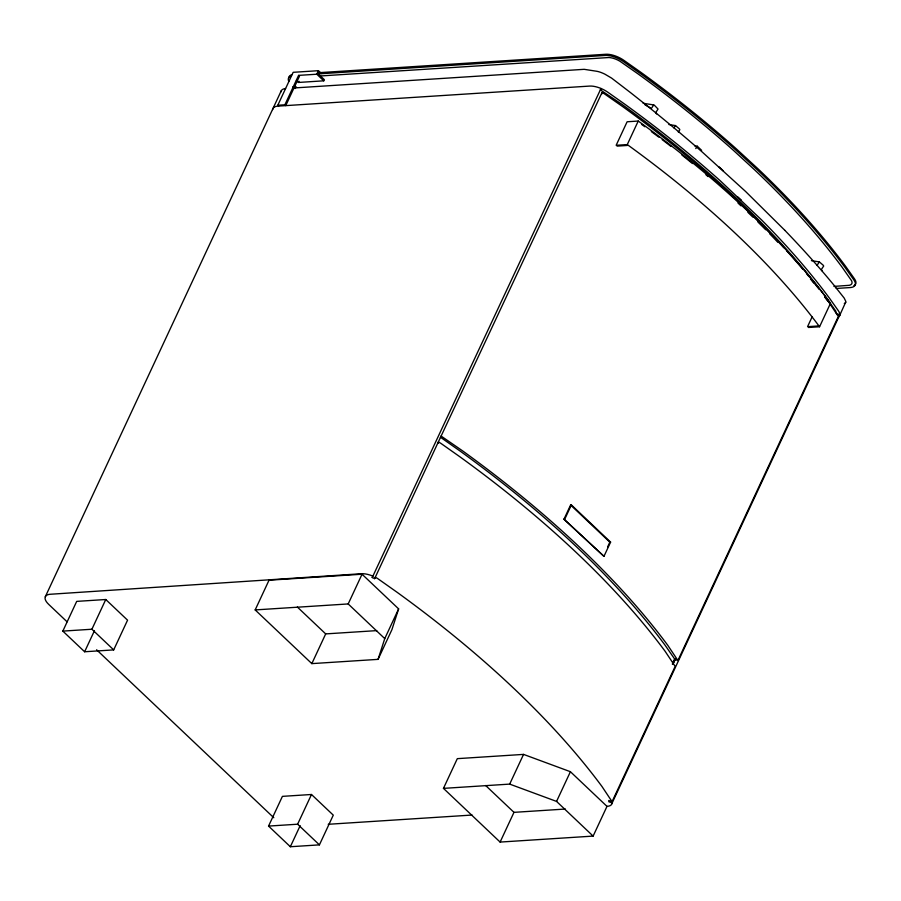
<?xml version="1.0" encoding="UTF-8"?>
<svg xmlns="http://www.w3.org/2000/svg" width="901" height="901" viewBox="0 0 901 901"><rect width="100%" height="100%" fill="white"/><g stroke="black" fill="none" stroke-linecap="round" stroke-linejoin="round"><path stroke-width="1.35" d="M839.484 315.891L845.915 301.644L844.214 298.107L835.069 286.574M378.06 659.363L384.761 638.606L398.625 608.885L362.044 574.219L269.027 580.199L255.174 609.921L311.836 663.62L378.06 659.363L391.924 629.641L398.625 608.885M440.533 437.3L460.265 451.187A714.549 305.371 25 0 1 665.265 645.465L674.95 659.464L677.901 660.501L667.787 645.307A714.549 305.371 25 0 0 462.799 451.018L441.085 436.05L374.636 578.633L372.237 577.53L372.856 576.111A16.173 6.915 25 0 0 361.526 573.723L49.724 594.3A16.488 7.05 25 0 0 48.733 604.413L67.057 621.791M374.636 578.633L375.255 577.214L377.553 578.476L396.969 592.194A714.549 305.371 25 0 1 601.958 786.472L612.072 801.665L608.738 800.505L608.839 801.766L612.173 802.926L839.788 314.787L836.455 313.627L835.734 311.025L826.983 298.659A714.549 305.371 25 0 0 621.994 104.381L600.381 89.886L601.001 88.467L372.237 577.53M783.87 247.707A714.549 305.371 25 0 0 623.222 106.994L604.323 93.772L602.026 92.521L601.722 94.098M45.332 596.687L281.191 90.9M278.668 106.081L277.801 105.248L293.163 72.317L318.447 70.683L321.443 73.522M277.801 105.248L284.885 104.798L298.591 75.38L316.803 74.22L323.786 80.82L324.326 79.648L318.222 73.859L318.774 72.688L605.832 54.263A16.184 6.915 25 0 1 623.976 60.401L640.757 72.238A714.437 305.315 25 0 1 736.342 148.868L757.606 168.442A714.437 305.315 25 0 1 845.735 266.482L854.497 278.848A16.184 6.915 25 0 1 853.889 285.662M296.452 80.527L298.49 82.453L299.042 81.27M316.803 74.22L318.447 70.683M62.833 631.105L76.698 601.384L105.766 599.514L127.559 620.17L113.695 649.891L84.626 651.761L62.833 631.105L91.902 629.236L113.695 649.891M91.902 629.236L105.766 599.514M84.626 651.761L94.447 630.711M311.836 663.62L325.689 633.899L376.742 630.621M255.174 609.921L348.191 603.94L362.044 574.219M268.554 826.082L282.418 796.36L311.487 794.491L333.28 815.146L319.416 844.868L290.347 846.737L268.554 826.082L297.623 824.212L319.416 844.868M297.623 824.212L311.487 794.491M290.347 846.737L300.168 825.676M638.246 121.049L627.119 121.77L616.149 145.298L627.276 144.577L638.246 121.049A670.062 286.36 25 0 1 830.531 303.243L819.561 326.77L808.434 327.48M563.981 519.201L570.603 504.988L571.38 504.943L610.596 542.12L603.974 556.334L563.981 519.201L603.974 556.334M564.747 519.156L571.38 504.943M443.461 788.375L457.314 758.653L523.549 754.396L570.412 771.707L606.992 806.372L593.128 836.094L500.111 842.075L443.461 788.375L509.684 784.107L556.559 801.417L593.128 836.094M607.623 546.907L609.831 542.165L610.596 542.12M509.684 784.107L523.549 754.396M500.111 842.075L513.975 812.353L565.344 809.042M556.559 801.417L570.412 771.707M812.184 316.747L807.555 326.658L817.894 325.993M672.326 664.138L674.714 659.036M673.306 663.001L674.95 659.464M673.024 664.116L675.401 659.014M612.072 801.665L675.164 666.38L665.051 651.186A714.549 305.371 25 0 0 460.051 456.908L440.634 443.191L438.348 441.929L438.1 443.348M677.901 660.501L838.324 316.476L828.21 301.283A714.549 305.371 25 0 0 824.978 296.958M672.968 663.057L674.748 659.239M440.465 437.458L602.026 92.521M656.581 113.92L655.737 112.557L658.057 109.055L654.768 105.642L653.721 104.933L651.4 108.424L644.711 104.584M673.971 127.919L675.513 125.577L679.343 128.877L679.85 129.71L678.307 132.042M695.763 148.575L697.306 146.232L701.642 150.366M817.016 265.401L819.347 261.898L823.165 265.187L823.683 266.02L821.352 269.523L822.196 270.886M318.256 73.893L605.281 55.445A16.184 6.915 25 0 1 623.436 61.572L640.206 73.409A714.437 305.315 25 0 1 735.79 150.05L757.065 169.613A714.437 305.315 25 0 1 845.183 267.665L853.945 280.02A16.184 6.915 25 0 1 850.229 287.565L836.218 288.455M320.441 75.966L608.997 57.518A12.558 5.361 25 0 1 619.911 61.2L638.268 74.062A710.833 303.783 25 0 1 733.369 150.309L754.531 169.782A710.833 303.783 25 0 1 842.21 267.327L851.603 280.774A12.558 5.361 25 0 1 849.361 285.302L833.943 286.405M298.49 82.453L323.786 80.82M292.588 88.061L584.175 69.321L596.586 71.247A16.578 4.944 31.4 0 1 604.819 74.119L611.621 78.117L630.081 92.285A704.74 209.989 31.4 0 1 702.149 151.954L745.566 191.451L784.816 230.296M617.016 146.12L627.355 145.455M328.201 824.291L472.068 815.045M643.145 103.277L653.721 104.933M668.902 124.552L675.513 125.577M694.66 145.827L697.306 146.232M811.407 260.659L819.347 261.898M719.099 166.888L723.435 171.021M641.58 124.338L644.834 126.748M651.333 131.58L658.913 137.2M838.797 316.803A16.173 6.915 25 0 0 838.335 310.699L829.584 298.344A714.538 305.36 25 0 0 761.559 219.912L720.181 180.707A714.538 305.36 25 0 0 624.596 104.054L607.815 92.217A16.173 6.915 25 0 0 589.671 86.079L277.35 106.16A16.488 7.05 25 0 0 272.676 109.584M570.603 504.988L609.831 542.165M737.93 197.037L741.455 200.27M298.591 75.38L299.47 76.213L285.752 105.62L284.885 104.798M294.582 85.561L296.609 87.487M292.983 86.609L295.021 88.535M348.191 603.94L384.761 638.606M297.364 607.049L325.689 633.899M485.639 785.503L513.975 812.353M96.598 649.779L273.803 817.736M824.652 297.003L828.03 301.373M786.697 250.816A714.549 305.371 25 0 1 802.96 269.422M806.418 273.555A714.549 305.371 25 0 1 808.974 276.641M810.652 278.702A714.549 305.371 25 0 1 819.167 289.39M612.173 802.926A16.173 6.915 25 0 1 606.992 806.372M627.276 144.577A670.062 286.36 25 0 1 819.561 326.77M662.19 139.655A669.691 286.203 25 0 1 671.008 146.446M681.843 154.983A669.691 286.203 25 0 1 692.464 163.554M705.945 174.771A669.691 286.203 25 0 1 708.085 176.585M738.009 203.074A669.691 286.203 25 0 1 740.982 205.833M747.875 212.309A669.691 286.203 25 0 1 752.921 217.152M757.899 221.995A669.691 286.203 25 0 1 765.704 229.755M769.533 233.629A669.691 286.203 25 0 1 777.957 242.369M810.382 278.871A669.691 286.203 25 0 1 813.716 282.948M280.898 91.947A16.488 7.05 25 0 1 285.572 88.512M784.929 230.419A704.74 209.989 31.4 0 1 835.193 286.687M845.746 302.466A16.578 4.944 31.4 0 1 844.305 303.423M288.77 81.417A16.488 7.05 25 0 1 291.428 75.819M288.838 77.768A16.488 7.05 25 0 1 291.969 74.637"/></g></svg>
